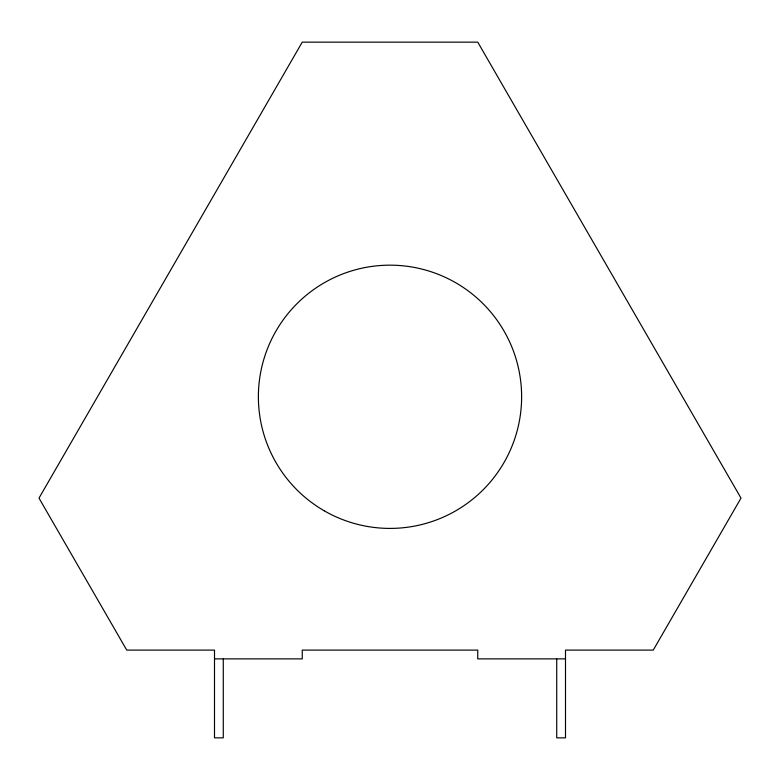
<?xml version="1.0" encoding="UTF-8"?>
<svg xmlns="http://www.w3.org/2000/svg" width="780" height="780" viewBox="0 0 780 780"><rect width="100%" height="100%" fill="white"/><g stroke="black" fill="none" stroke-linecap="round" stroke-linejoin="round"><path stroke-width="1.17" d="M214.5 658.876L302.25 658.876L302.25 650.101L477.75 650.101L477.75 658.876L565.5 658.876M556.725 658.876L556.725 737.851L565.5 737.851L565.5 650.101L653.25 650.101L741 498.108L477.75 42.149L302.25 42.149L39 498.108L126.75 650.101L214.5 650.101L214.5 737.851L223.275 737.851L223.275 658.876M324.188 510.773A131.625 131.625 0 0 0 521.625 396.786A131.625 131.625 0 0 0 324.188 282.799A131.625 131.625 0 0 0 324.188 510.773"/></g></svg>
